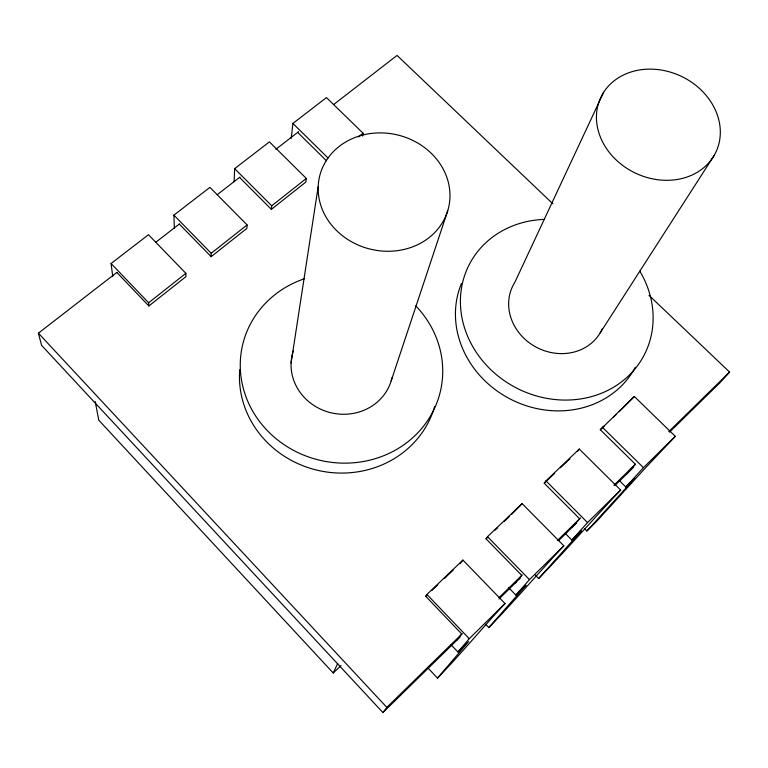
<?xml version="1.0" encoding="UTF-8"?>
<svg xmlns="http://www.w3.org/2000/svg" width="768" height="768" viewBox="0 0 768 768"><rect width="100%" height="100%" fill="white"/><g stroke="black" fill="none" stroke-linecap="round" stroke-linejoin="round"><path stroke-width="1.15" d="M211.152 256.675L211.21 253.296L173.904 215.117L209.933 187.363L247.094 224.928L246.864 228.403L211.152 256.675L179.299 224.054M234.077 181.805L234.662 168.653L269.414 141.869L306.317 178.454L305.827 182.083L271.373 209.357L239.731 177.6M271.373 209.357L271.718 205.814L306.317 178.454M291.226 138.403L292.896 123.437L326.448 97.594L363.091 133.229L362.525 136.061M291.091 362.986L318.182 186.643M391.171 380.89L447.754 210.691A66.365 58.704 14.3 0 0 366.979 134.102A66.365 58.704 14.3 0 0 337.478 231.427A66.365 58.704 14.3 0 0 447.754 210.691M603.619 92.342L514.81 282.355A49.622 44.371 27.4 0 0 536.352 347.242A49.622 44.371 27.4 0 0 602.323 328.723M95.251 401.626L98.746 420.144L333.226 672.998L337.757 663.379M456.451 640.56L461.77 634.013L425.741 596.314L426.912 594.451L462.922 560.083L505.018 603.542C482.122 628.032 460.906 654.086 437.482 678.077L428.102 668.131M600.202 332.851L714.029 155.645A63.715 53.558 25.6 0 0 654.096 69.245A63.715 53.558 25.6 0 0 606.998 149.28A63.715 53.558 25.6 0 0 714.029 155.645M462.922 560.083L459.888 563.722M515.347 582.979L521.77 575.386L486.048 538.8L487.498 536.678L522.134 503.626L563.856 545.818C538.512 572.765 514.618 601.075 488.813 627.581L485.712 624.346M522.134 503.626L511.555 514.435M572.218 527.328L579.648 518.765L544.243 483.226L545.962 480.874L579.283 449.059L620.64 490.051C593.021 519.274 566.659 549.696 538.637 578.525L535.296 575.107M577.421 451.546L579.283 449.059M116.947 272.342L38.4 333.168L41.558 345.322L382.925 712.57L386.822 707.395L462.23 633.619M627.014 473.702L635.386 464.246L600.298 429.715L634.349 396.499L675.322 436.349L645.168 468.192L596.141 521.894L586.877 531.014L584.39 528.518M634.349 396.499L619.219 411.638M450.95 644.678L457.93 652.003L469.229 638.688L505.018 603.542M437.482 678.077L468.662 641.606L457.93 652.003M508.464 587.482L515.875 595.104L529.45 579.61L563.856 545.818M488.813 627.581L526.022 585.283L515.875 595.104M565.334 533.491L571.862 540.077L587.53 522.566L620.64 490.051M538.637 578.525L581.462 530.803L571.862 540.077M648.998 295.334L729.6 372.086L719.741 382.954L669.446 432.182M619.373 480.624L625.843 487.027L643.45 467.654L675.322 436.349M586.877 531.014L634.925 478.253L625.843 487.027M382.925 712.57L460.032 637.114M498.989 598.982L516.874 581.491M518.573 579.821L520.272 578.16M558.595 540.662L576.48 523.152M614.88 485.568L633.638 467.222M499.075 597.581L522.221 574.944M557.357 540.576L580.493 517.949M613.91 485.251L635.338 464.294M668.755 431.606L729.6 372.086M425.741 596.314L427.459 594.672M431.76 590.573L437.779 584.822M444.605 578.304L453.11 570.182M486.048 538.8L487.699 537.216M495.139 530.112L497.626 527.741M504.192 521.472L509.117 516.768M544.243 483.226L554.534 473.405M560.496 467.712L569.827 458.803M600.298 429.715L604.416 425.77M613.478 417.12L615.946 414.768M333.226 672.998L341.03 665.578M116.822 272.438L148.877 305.971L185.933 276.643L185.866 273.331L148.464 234.72L111.082 263.52L112.762 276.557M148.877 305.971L148.627 302.774L185.866 273.331M211.21 253.296L247.094 224.928M358.445 136.896L363.091 133.229M155.741 242.294L179.405 223.978M217.258 194.669L239.962 177.082M275.923 149.232L298.637 131.645M333.648 104.534L397.056 55.43L552.864 203.798M602.256 427.142L643.45 467.654M292.896 123.437L328.022 157.987M297.667 132.394L326.544 160.81M234.662 168.653L271.718 205.814M545.962 480.874L587.53 522.566M487.498 536.678L529.45 579.61M111.082 263.52L148.627 302.774M426.912 594.451L469.229 638.688M38.4 333.168L386.822 707.395M173.904 215.117L174.365 228.25M635.299 367.277A96.595 86.746 27.6 0 1 512.986 400.397A96.595 86.746 27.6 0 1 461.414 283.574M434.563 406.723A99.59 93.053 13 0 1 321.84 471.197A99.59 93.053 13 0 1 239.75 369.648M392.035 377.616A51.197 47.664 13.1 0 1 329.28 412.33A51.197 47.664 13.1 0 1 293.366 350.726M639.821 271.152A98.467 88.07 27.4 0 1 594.096 395.856A98.467 88.07 27.4 0 1 463.738 325.21A98.467 88.07 27.4 0 1 544.31 219.389M415.718 305.808A101.587 94.608 13.1 0 1 400.55 447.024A101.587 94.608 13.1 0 1 252.538 410.87A101.587 94.608 13.1 0 1 304.618 278.678"/></g></svg>
